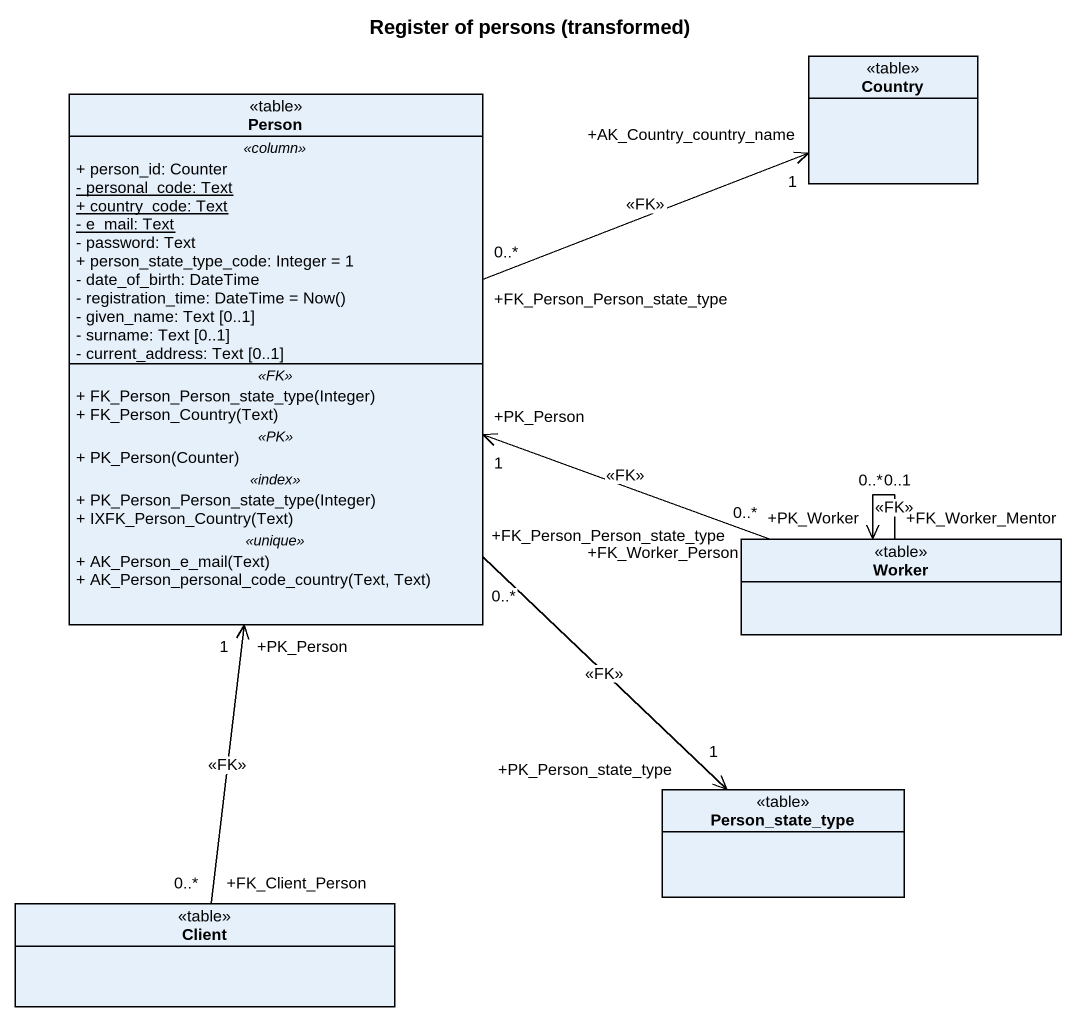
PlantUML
@startuml
title Register of persons (transformed)
hide circle
hide empty members
skinparam classAttributeIconSize 0
class Country <<table>>
class "Person" as Person_ <<table>> {
  .. <<column>> ..
  + person_id: Counter
  {static} - personal_code: Text
  {static} + country_code: Text
  {static} - e_mail: Text
  - password: Text
  + person_state_type_code: Integer = 1
  - date_of_birth: DateTime
  {field} - registration_time: DateTime = Now()
  - given_name: Text [0..1]
  - surname: Text [0..1]
  - current_address: Text [0..1]
  .. <<FK>> ..
  + FK_Person_Person_state_type(Integer)
  + FK_Person_Country(Text)
  .. <<PK>> ..
  + PK_Person(Counter)
  .. <<index>> ..
  + PK_Person_Person_state_type(Integer)
  + IXFK_Person_Country(Text)
  .. <<unique>> ..
  + AK_Person_e_mail(Text)
  + AK_Person_personal_code_country(Text, Text)
}
class Worker <<table>>
class Person_state_type <<table>>
class Client <<table>>
Person_ "+FK_Person_Person_state_type\n0..*" -right-> "+AK_Country_country_name\n1" Country : <<FK>>
Person_ "+FK_Person_Person_state_type\n0..*" --> "+PK_Person_state_type\n1" Person_state_type : <<FK>>
Worker "+FK_Worker_Person\n0..*" -left-> "+PK_Person\n1" Person_ : <<FK>>
Worker "+FK_Worker_Mentor\n0..*" --> "+PK_Worker\n0..1" Worker : <<FK>>
Client "+FK_Client_Person\n0..*" -up-> "+PK_Person\n1" Person_ : <<FK>>
@enduml
